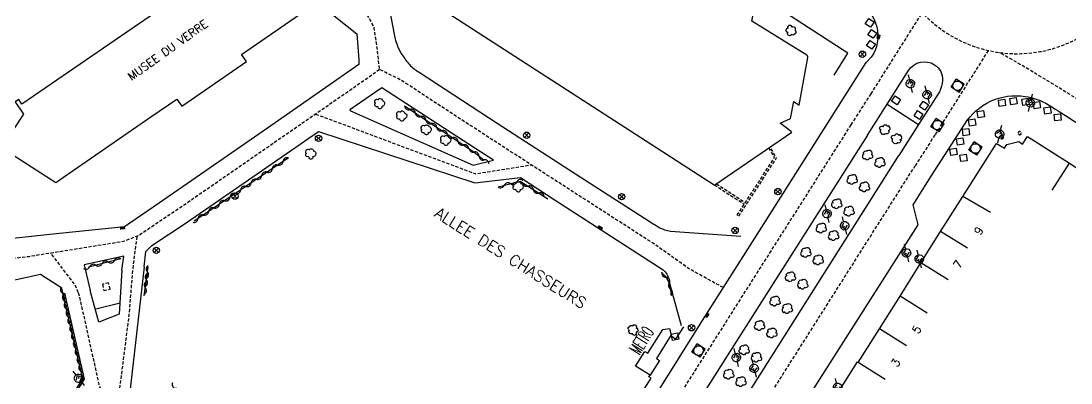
# Model space of a CAD drawing. Header units: millimetres. Extents: x 155000 to 156001, y 122000 to 123001.
# Drawn here: x 155752.4 to 155916.3, y 122321.7 to 122378.2 of the extents above; entities that cross this region are included whole.
import ezdxf
from ezdxf.enums import TextEntityAlignment as Align

# ---------------------------------------------------------------- set-up
doc = ezdxf.new("R2010")
doc.units = ezdxf.units.MM
doc.linetypes.add('DASHED', pattern=[0.75, 0.5, -0.25])
doc.layers.get('0').update_dxf_attribs({"linetype": 'CONTINUOUS'})
for name, color, linetype in [('W0001', 6, 'DASHED'), ('W0008', 7, 'CONTINUOUS'), ('W0100', 7, 'CONTINUOUS'), ('W0112', 1, 'DASHED'), ('W0300', 7, 'CONTINUOUS'), ('W0310', 3, 'CONTINUOUS'), ('W0334', 7, 'CONTINUOUS'), ('W0400', 7, 'CONTINUOUS'), ('W0420', 7, 'CONTINUOUS'), ('W0469', 7, 'CONTINUOUS'), ('W0471', 7, 'CONTINUOUS'), ('W0984', 7, 'CONTINUOUS'), ('W0989', 7, 'CONTINUOUS'), ('W0991', 7, 'CONTINUOUS'), ('W1102', 7, 'CONTINUOUS')]:
    doc.layers.add(name, color=color, linetype=linetype)
doc.styles.get("Standard").update_dxf_attribs({"font": 'romans.shx', "width": 0.85})

# ---------------------------------------------------------------- blocks, each defined once
blk = doc.blocks.new('T400')
for p, q in [((-0.15, 0.3), (0.15, 0.3)), ((-0.15, -0.25), (-0.15, 0.3)), ((-0.15, 0.15), (0.15, 0.15)), ((-0.15, 0), (0.15, 0)), ((0.15, 0.3), (0.15, -0.25)), ((-0.15, -0.15), (0.15, -0.15)), ((-0.15, -0.25), (-0.15, -0.3)), ((-0.15, -0.3), (0.15, -0.3)), ((0.15, -0.3), (0.15, -0.25))]:
    blk.add_line(p, q)
blk = doc.blocks.new('T471')
for p, q in [((-0.333334, 0.333334), (-0.333334, -0.333334)), ((-0.333334, 0.333334), (0.333334, 0.333334)), ((-0.333334, 0), (0, 0)), ((0.500001, 0.500001), (1.000002, 1.000002)), ((-0.500001, -0.500001), (-1.000002, -1.000002)), ((-0.333334, -0.333334), (0.333334, -0.333334))]:
    blk.add_line(p, q)
blk.add_ellipse((0, 0), major_axis=(0.4714054636000732, 0.4714054636000732), ratio=1, start_param=5.497787143782138, end_param=11.78097245096172)
blk = doc.blocks.new('t112o')
at = {"color": 0, "linetype": 'Continuous'}
for p, q in [((-0.5, 0.5), (0.5, 0.5)), ((-0.5, -0.5), (-0.5, 0.5)), ((0.5, 0.5), (0.5, -0.5)), ((0.5, -0.5), (-0.5, -0.5))]:
    blk.add_line(p, q, dxfattribs=at)
blk = doc.blocks.new('T420')
for p, q in [((0.7499999999708962, 0.75), (-0.7500000000291038, 0.75)), ((-0.7500000000291038, 0.75), (-0.7500000000291038, -0.75)), ((0.75, 0.75), (0.75, -0.75)), ((0.7499999999708962, -0.75), (-0.7500000000291038, -0.75))]:
    blk.add_line(p, q)
blk.add_ellipse((0, 0), major_axis=(-0.5303300858918937, 0.5303300858918937), ratio=0.9999999999925214, start_param=3.926990816990981, end_param=10.21017612417057)
blk = doc.blocks.new('T300')
for p, q in [((-0.7999991999999999, 0.5142852), (-0.8571420000000001, 0.3428568)), ((-0.8571420000000001, 0.3428568), (-0.8571420000000001, 0.1714284)), ((-0.8571420000000001, 0.1714284), (-0.7428564, 0.05714279999999999)), ((-0.6857135999999999, 0.6285708), (-0.7999991999999999, 0.5142852)), ((-0.7999991999999999, -0.05714279999999999), (-0.7428564, 0.05714279999999999)), ((-0.7428564, 0.05714279999999999), (-0.6857135999999999, 0.1142856)), ((-0.5714279999999999, 0.6857135999999999), (-0.6857135999999999, 0.6285708)), ((-0.4571423999999999, 0.6857135999999999), (-0.5714279999999999, 0.6857135999999999)), ((-0.285714, 0.6285708), (-0.4571423999999999, 0.6857135999999999)), ((-0.285714, 0.6285708), (-0.1714284, 0.7428564)), ((-0.2285712, 0.5714279999999999), (-0.285714, 0.6285708)), ((-0.1714284, 0.7428564), (-0.05714279999999999, 0.7999991999999999)), ((-0.05714279999999999, 0.7999991999999999), (0.05714279999999999, 0.7999991999999999)), ((0.05714279999999999, 0.7999991999999999), (0.2285712, 0.7428564)), ((0.2285712, 0.7428564), (0.3428568, 0.6285708)), ((0.3428568, 0.6285708), (0.3999996, 0.5142852)), ((0.4571423999999999, 0.4571423999999999), (0.3428568, 0.4571423999999999)), ((0.3999996, 0.5142852), (0.3999996, 0.4571423999999999)), ((0.5714279999999999, 0.3999996), (0.4571423999999999, 0.4571423999999999)), ((0.5714279999999999, 0.3999996), (0.6857135999999999, 0.285714)), ((0.6857135999999999, 0.285714), (0.7428564, 0.1714284)), ((0.7428564, 0.05714279999999999), (0.6857135999999999, -0.1714284)), ((0.7428564, 0.1714284), (0.7428564, 0.05714279999999999)), ((-0.7999991999999999, -0.1714284), (-0.7999991999999999, -0.05714279999999999)), ((-0.7999991999999999, -0.2285712), (-0.7999991999999999, -0.1714284)), ((-0.7428564, -0.3428568), (-0.7999991999999999, -0.2285712)), ((-0.6857135999999999, -0.3999996), (-0.7428564, -0.3428568)), ((-0.5142852, -0.4571423999999999), (-0.6857135999999999, -0.3999996)), ((-0.3999996, -0.4571423999999999), (-0.5142852, -0.4571423999999999)), ((-0.3999996, -0.4571423999999999), (-0.3428568, -0.4571423999999999)), ((-0.3428568, -0.4571423999999999), (-0.3428568, -0.3999996)), ((-0.3428568, -0.5142852), (-0.3428568, -0.4571423999999999)), ((-0.285714, -0.6285708), (-0.3428568, -0.5142852)), ((-0.1714284, -0.7428564), (-0.285714, -0.6285708)), ((-0.05714279999999999, -0.7999991999999999), (-0.1714284, -0.7428564)), ((0.05714279999999999, -0.7999991999999999), (-0.05714279999999999, -0.7999991999999999)), ((0.1714284, -0.7428564), (0.05714279999999999, -0.7999991999999999)), ((0.2285712, -0.6857135999999999), (0.1714284, -0.7428564)), ((0.285714, -0.4571423999999999), (0.2285712, -0.4571423999999999)), ((0.285714, -0.6285708), (0.2285712, -0.6857135999999999)), ((0.4571423999999999, -0.3999996), (0.285714, -0.4571423999999999)), ((0.3428568, -0.5142852), (0.285714, -0.6285708)), ((0.3428568, -0.5142852), (0.3428568, -0.4571423999999999)), ((0.5714279999999999, -0.3428568), (0.4571423999999999, -0.3999996)), ((0.6285708, -0.285714), (0.5714279999999999, -0.3428568)), ((0.6857135999999999, -0.1714284), (0.6285708, -0.285714))]:
    blk.add_line(p, q)
blk = doc.blocks.new('t310o')
at = {"color": 0, "linetype": 'Continuous'}
for centre, start, end in [((-0.4999987064074958, 0.3750017247803044), 216.8699, 323.1304), ((0.5000012935925042, -0.3749982752196956), 36.8699, 143.1303)]:
    blk.add_arc(centre, 0.625, start, end, dxfattribs=at)
blk = doc.blocks.new('T469')
at = {"color": 0, "linetype": 'Continuous', "flags": 128}
for points in [[(-0.3535533905932737, 0.3535533905932738), (0.3535533905932737, -0.3535533905932738)], [(-0.3535533905932738, -0.3535533905932737), (0.3535533905932738, 0.3535533905932737)]]:
    blk.add_lwpolyline(points, dxfattribs=at)
at = {"color": 0, "linetype": 'Continuous'}
blk.add_circle((0, 0), 0.5, dxfattribs=at)

msp = doc.modelspace()

# ---------------------------------------------------------------- linework, layer by layer
at = {"layer": 'W0001'}
msp.add_lwpolyline([(155899.0673256762, 122411.4494588835, 113.8767783330052), (155899.711778303, 122411.7456994492, 0.008781421591290021)], format="xyb", close=True, dxfattribs=at)
at = {"layer": 'W0001', "flags": 128}
for points in [[(155862.0155752704, 122336.5481002396), (155856.714900939, 122339.4441282711), (155851.3503383052, 122343.2688449752), (155836.5695006819, 122352.7752832865), (155825.7851304413, 122359.7395393363), (155816.0073796274, 122366.0865693795), (155811.7024195405, 122368.9380682136), (155808.3337822444, 122370.5912196827), (155808.0443610606, 122373.4374505964), (155807.5068446309, 122377.1706110518), (155803.4670204233, 122384.4776384819)], [(155808.3337822444, 122370.5912196827), (155806.7757384975, 122369.4430300123), (155778.978851159, 122350.2193866389), (155770.8847764437, 122344.7507937887), (155768.3772204764, 122343.7365177139), (155753.5888040798, 122341.3776099684), (155739.9784024525, 122339.8274263909), (155737.8057191093, 122336.5052327256)], [(155798.3699310941, 122363.6297804272), (155823.3140415199, 122354.3187796958), (155832.0296955793, 122355.7069672371)], [(155652.1436739115, 122000), (155706.77995, 122085.993), (155718.3082174287, 122103.6452354047), (155743.7851408312, 122143.939513796), (155772.4709064311, 122189.4103832096), (155796.3504639325, 122227.0125104261), (155840.5681810711, 122296.7246820114), (155881.9790007517, 122361.9693278728)], [(155666.236061548, 122000), (155716.8520315578, 122079.6949114116), (155728.1028776862, 122096.8550360209), (155753.7751459108, 122137.5530576896), (155774.6360081719, 122170.6574893503), (155819.6712437374, 122241.5592738366), (155839.4102358227, 122272.6645708474), (155891.9600129518, 122355.5686582201)], [(155769.8553744848, 122339.5391591925), (155770.5171066017, 122344.6020757824)], [(155761.3157947054, 122335.7723562551), (155760.7898859621, 122336.9956958784), (155757.0251761333, 122341.9257474049)]]:
    msp.add_lwpolyline(points, dxfattribs=at)
at = {"layer": 'W0001'}
for points in [[(155881.9790007517, 122361.9693278728), (155885.0711342775, 122366.7839742592), (155893.0727151276, 122379.4590214566, -0.4146805340728321)], [(155905.1315901827, 122373.2378734286, -0.01844768476199494), (155923.0524948121, 122362.1781155784, -0.1107111923238299), (155929.5079599972, 122355.3922557978, -0.1004246443142164), (155931.9970190552, 122348.3498811711), (155932.4613268038, 122345.0411789474)]]:
    msp.add_lwpolyline(points, format="xyb", dxfattribs=at)
msp.add_lwpolyline([(155903.3595671562, 122373.5571279622), (155895.0314986744, 122360.3792779395), (155891.9600129518, 122355.5686582201)], dxfattribs=at)
at = {"layer": 'W0001', "flags": 128}
for points in [[(155768.6290668076, 122317.3365856267, -0.2310040762439673), (155767.7091206795, 122320.0450530591), (155769.2599034974, 122332.2276617168), (155769.8553744848, 122339.5391591925, 0.1604489781512149), (155769.8553744848, 122339.5391591925, -1.984029541635164)], [(155761.3157947054, 122335.7723562551), (155762.4916936215, 122330.6657507518), (155764.4020177776, 122321.8990094943, 0.147656233880943), (155766.024316376, 122318.9833199382), (155797.7050624826, 122298.9546173824), (155814.8816255543, 122288.115498122), (155829.3007732201, 122278.960864242)]]:
    msp.add_lwpolyline(points, format="xyb", dxfattribs=at)
at = {"layer": 'W0008'}
for points in [[(155861.5093, 122395.029), (155866.4204, 122391.8063), (155870.241, 122389.3442), (155883.0466, 122381.0604, -0.4410741420504951), (155885.1096, 122372.4939), (155884.2986201973, 122371.6776197399)], [(155884.5006583987, 122360.3498315433), (155887.5991, 122365.1743), (155890.9345, 122370.4578, -0.4138266732982444), (155894.9926, 122371.3361, -0.2716647270672273), (155896.2297, 122368.8927, -0.1026554901929791), (155895.7456, 122367.119), (155892.5018, 122361.9862), (155889.4340520221, 122357.1814344078)], [(155894.4773673161, 122353.9424417487), (155899.6367, 122362.0185, -0.2987400390416617), (155909.1439, 122366.3996, -0.1016002164249567), (155912.7557, 122365.0759, -0.009006006538851086), (155921.3083, 122359.5721, -0.1107111923238643), (155926.8182, 122353.7802, -0.1004246443141574), (155928.8916, 122347.9141), (155929.3559077485, 122344.6053977763)], [(155884.5006583987, 122360.3498315433), (155862.9966, 122326.4785), (155843.0875621422, 122295.1278640227), (155825.1814, 122266.8764, 1.028066374352977), (155830.205, 122263.7445), (155836.8524122612, 122274.2932242277), (155855.941, 122304.3367), (155868.3104, 122323.8587), (155889.4340520221, 122357.1814344078)], [(155771.5873213682, 122339.8003483991), (155769.297108547, 122319.84291045), (155769.0299, 122319.4203), (155793.7553, 122303.7869), (155815.9319, 122289.7812), (155816.2069, 122290.2015), (155817.8285, 122288.8576), (155825.4796, 122284.0249, 0.4233195955415405), (155829.6245999998, 122285.0418000001), (155838.0488, 122298.3215), (155858.7554206483, 122331.4049505061)]]:
    msp.add_lwpolyline(points, format="xyb", dxfattribs=at)
at = {"layer": 'W0008', "flags": 128}
msp.add_lwpolyline([(155808.7375708267, 122385.9143906651), (155810.6357442783, 122376.1282040871, 0.1299522279758497), (155812.2867963922, 122372.2886637545), (155812.4186507757, 122372.0907490006), (155812.5576188479, 122371.8986382544), (155812.703700609, 122371.7123315158), (155812.8568960591, 122371.5318287849), (155813.0172051978, 122371.3571300615), (155813.1846280256, 122371.1882353458), (155813.361728318, 122371.0218647858), (155813.543723807, 122370.8618703117), (155813.7306144924, 122370.7082519237), (155813.9224003743, 122370.5610096217), (155814.1190814528, 122370.4201434056), (155814.3206577278, 122370.2856532756), (155814.5271291992, 122370.1575392315), (155826.7171534451, 122362.2157821378), (155838.9588353832, 122354.3014193485), (155851.1743292438, 122346.4725325675), (155851.366696405, 122346.3293140644), (155851.5637011855, 122346.1952827223), (155851.7653435855, 122346.0704385412), (155851.9716236049, 122345.9547815211), (155852.1825412436, 122345.8483116619), (155852.3980965018, 122345.7510289638), (155852.6182893794, 122345.6629334266), (155852.8431198765, 122345.5840250504), (155853.072587993, 122345.5143038352), (155853.7741828219, 122345.3385629067), (155853.7741828219, 122345.3385629067), (155853.7741828219, 122345.3385629067), (155853.7741828219, 122345.3385629067), (155864.7401000001, 122344.5574)], format="xyb", dxfattribs=at)
for points in [[(155799.080770924, 122381.4414080468), (155799.2128, 122380.6049), (155804.7771842626, 122376.1547076604), (155805.0893452694, 122372.0907268274), (155805.1300543424, 122371.3631991274), (155799.4322768229, 122367.3988280829), (155790.8273779582, 122361.4448047362), (155774.823349765, 122350.3611575506), (155768.5308552675, 122346.0503143317), (155756.8871201198, 122344.8474695023), (155739.1255582392, 122342.931389741), (155733.9698154833, 122346.2398165895), (155735.0855827279, 122348.9334652613), (155747.7303808697, 122357.4541284841)], [(155858.7554206483, 122331.4049505061), (155867.6368859537, 122345.4161589342), (155884.2986201973, 122371.6776197399)], [(155808.7083146514, 122367.7224731723), (155803.7113086942, 122364.3001137848), (155803.8274636975, 122364.1441799953), (155822.9836971108, 122355.6717375649), (155826.1147769284, 122356.4551381889), (155823.3492607259, 122358.2287048552), (155808.7139578972, 122367.7158805099)], [(155771.5873213682, 122339.8003483991), (155771.8742630018, 122342.2027774995), (155772.7742929891, 122343.1485860371), (155778.1724736504, 122346.6413268856), (155793.7582503266, 122357.4348581001), (155798.8052372903, 122360.8974983575), (155823.199412417, 122352.8897670134), (155830.3262837415, 122353.7408010381), (155835.781683372, 122350.2137424412), (155852.5983376037, 122339.3449160242), (155852.7681466648, 122339.1819890078), (155852.9233645139, 122339.0079764479), (155853.0639911511, 122338.8228783446), (155853.1900265763, 122338.6266946979), (155853.3014707896, 122338.4194255077), (155853.4027880079, 122338.1906565743), (155853.4852801904, 122337.9568687844), (155853.5489473373, 122337.7180621378), (155853.5937894486, 122337.4742366347), (155853.6198065242, 122337.225392275), (155855.4167147793, 122330.6555471924)], [(155768.1234276014, 122339.277969986), (155768.4304250303, 122341.4440884352), (155762.2085438009, 122340.1061872516), (155763.1580448753, 122336.105367795)], [(155759.0035365084, 122335.3543844317), (155758.755704511, 122336.4787759196), (155755.424013081, 122338.6092401173), (155741.897101132, 122335.655987726), (155741.603738709, 122335.6276320053), (155741.3394663467, 122335.4971495289), (155741.176332584, 122335.2540757248), (155740.8156112394, 122334.6998105685)]]:
    msp.add_lwpolyline(points, dxfattribs=at)
at = {"layer": 'W0008'}
for points in [[(155812.2867963922, 122372.2886637545), (155812.2867963922, 122372.2886637545)], [(155761.9851, 122145.0749), (155766.5219, 122152.2656), (155768.5017, 122151.0448), (155777.8258, 122165.7499), (155777.1738, 122169.0477), (155785.8444, 122182.5743), (155788.9174, 122183.2769), (155799.1878, 122199.4524), (155821.2219, 122234.2171), (155820.7578, 122237.7249), (155840.8381, 122269.2613), (155843.8805, 122269.8902), (155863.3603, 122300.6361), (155875.258, 122319.378), (155892.4339, 122346.3708), (155891.6637, 122349.4607), (155894.4773673161, 122353.9424417487)], [(155768.1234276014, 122339.277969986), (155767.6719156298, 122332.4298043259), (155764.5193, 122331.136), (155763.1580448753, 122336.105367795)], [(155763.8694712426, 122311.7078400595), (155757.9612, 122315.4068), (155762.2999, 122322.2799), (155759.1930635186, 122335.6758628667)]]:
    msp.add_lwpolyline(points, dxfattribs=at)
at = {"layer": 'W0100', "flags": 128}
for points in [[(155778.0011705644, 122382.7330729916), (155752.5119030651, 122365.1849595311), (155752.0199963567, 122365.8994717609), (155751.4720060427, 122365.5222072434), (155752.7735694922, 122363.5982234339), (155749.3428761455, 122358.3941717543), (155757.8065860348, 122352.936629993), (155758.2508623082, 122353.2486173512), (155758.3341623803, 122353.3244340302), (155772.650106828, 122363.1831691206), (155776.6957014641, 122365.9853036744), (155777.4718313066, 122364.8647626484), (155787.5554791334, 122371.8490852376), (155786.790511951, 122372.9338987601), (155807.2444383244, 122387.0924261722)], [(155807.4303836972, 122386.9184535134), (155860.5736149554, 122352.5954744115), (155860.6594632297, 122352.5927751171), (155860.6850570552, 122352.5977706327), (155872.6890489151, 122360.8352761467)], [(155872.6792572986, 122360.8693331003), (155870.9070041775, 122362.2412929763), (155872.4873798757, 122362.9313120422), (155873.0239322199, 122365.5841160188), (155873.828292681, 122365.0496572028), (155875.1894198596, 122372.4668001001), (155875.1930803342, 122372.5849563301), (155875.1267531028, 122372.7375573687), (155875.0392593346, 122372.808194293), (155866.4845187932, 122378.136419822), (155866.7758773484, 122379.6332755884)]]:
    msp.add_lwpolyline(points, dxfattribs=at)
at = {"layer": 'W0100'}
msp.add_lwpolyline([(155899.3909, 122350.7868), (155904.6575, 122359.0615), (155905.8918, 122358.2911), (155906.2936, 122358.9001), (155908.1254, 122359.343), (155908.7256, 122358.9374), (155909.498, 122360.1479), (155916.0339, 122355.9496), (155922.8896121271, 122351.5425164216, -0.2134133432714442), (155925.6428, 122347.3269), (155926.1551, 122344.1121)], format="xyb", dxfattribs=at)
msp.add_lwpolyline([(155886.4687691174, 122304.9311549414), (155883.8365560592, 122300.6801016112), (155872.1828, 122307.896), (155882.9644, 122324.944), (155883.047, 122324.8886), (155886.3814, 122330.1425), (155889.6007, 122335.2186), (155892.8523, 122340.3998), (155895.9064, 122345.3196), (155899.3909, 122350.7868)], dxfattribs=at)
msp.add_lwpolyline([(155853.8603839843, 122329.1822866335), (155853.892, 122329.1619), (155851.5629187322, 122325.4670789564), (155852.0296, 122325.1729), (155850.5826, 122322.8774), (155848.3085511068, 122324.3108779998), (155849.7555511068, 122326.6063779998), (155850.2222323745, 122326.3121990434), (155852.56, 122330.0208), (155852.5885844914, 122330.0023681534), (155853.6223, 122330.1832)], close=True, dxfattribs=at)
at = {"layer": 'W0112'}
for points in [[(155905.6629366313, 122360.2130055098, 3.81762291243041), (155905.7534457847, 122359.9917626887, 0.2619431051568611)], [(155908.2137679375, 122360.4299589134, 4.619389681759135), (155908.0650417073, 122360.5665782204, 0.2164788140625505)]]:
    msp.add_lwpolyline(points, format="xyb", close=True, dxfattribs=at)
at = {"layer": 'W0112', "flags": 128}
for points in [[(155869.0755097694, 122358.3555553184), (155869.9644628949, 122356.8585252469), (155864.1424473496, 122347.8931656043), (155864.4324245765, 122347.704857272), (155870.3262166206, 122356.7807460123), (155869.2992116448, 122358.5090663715)], [(155860.6369691966, 122352.5934823883), (155865.2449340671, 122349.5908920785)], [(155860.9298598634, 122352.7657617897), (155865.4110293802, 122349.845792444)]]:
    msp.add_lwpolyline(points, dxfattribs=at)
at = {"layer": 'W0112'}
msp.add_lwpolyline([(155766.2717883959, 122336.3061039746), (155766.0460724776, 122337.2905710872), (155765.0744116042, 122337.0605960254), (155765.3001275224, 122336.0761289129)], close=True, dxfattribs=at)
at = {"layer": 'W0310', "flags": 128}
for points in [[(155812.2553883377, 122364.904008908), (155823.0554218143, 122357.7376781035), (155824.6714473957, 122356.4629706474)], [(155794.1136520046, 122356.7992752698), (155779.4123102784, 122346.9288229534)], [(155826.8553635469, 122352.2713821084), (155830.2998763183, 122353.1746350695), (155834.6024459463, 122350.4097944386)], [(155767.9345438433, 122341.0427056318), (155762.9251093542, 122339.7605588699)], [(155852.3537828081, 122338.8936853006), (155852.5534720983, 122338.7196055011), (155852.7387081259, 122338.5346024432), (155852.909490891, 122338.338676127), (155853.0658203935, 122338.1318265524), (155853.2076966335, 122337.9140537194), (155853.3351196109, 122337.6853576281), (155853.4480893258, 122337.4457382784), (155853.5469978659, 122337.1968686712), (155853.6301195989, 122336.9453300524), (155853.6974545249, 122336.6911224219), (155853.7490026439, 122336.4342457797), (155853.7847639556, 122336.1747001258), (155853.8047384603, 122335.9124854603), (155853.808926158, 122335.6476017831), (155853.7973270486, 122335.3800490942)]]:
    msp.add_lwpolyline(points, dxfattribs=at)
at = {"layer": 'W0310'}
for points in [[(155771.6118, 122335.2764), (155772.2193175748, 122339.781732718)], [(155736.4946650714, 122282.3052764749), (155762.0451992815, 122322.2962316887), (155758.9141704644, 122335.6678837385)]]:
    msp.add_lwpolyline(points, dxfattribs=at)
at = {"layer": 'W0334'}
for points in [[(155879.297, 122369.7163), (155881.4512, 122373.1599), (155857.3945513387, 122388.7584994413)], [(155887.5991, 122365.1743), (155892.5018, 122361.9862)], [(155767.875465793, 122334.1271668057), (155764.0464605087, 122333.2042495609)], [(155855.7846, 122330.4263), (155854.5661, 122328.5158), (155853.7908065002, 122329.0013680866)], [(155821.7555965823, 122286.3771096583), (155822.6037, 122288.1535), (155829.4863, 122288.9511), (155836.1637536829, 122299.5162679941), (155850.7306, 122322.4045), (155850.4051, 122322.6271), (155850.5826, 122322.8774)]]:
    msp.add_lwpolyline(points, dxfattribs=at)
at = {"layer": 'W1102'}
for p, q in [((155913.3316371793, 122351.7427258915), (155916.0339, 122355.9496)), ((155903.7330204472, 122348.2969532345), (155899.3909, 122350.7868)), ((155900.15446929, 122342.6824951545), (155895.9064, 122345.3196)), ((155897.087379897, 122337.7419628594), (155892.8523, 122340.3998)), ((155893.8231263551, 122332.5407061119), (155889.6007, 122335.2186)), ((155890.6029762804, 122327.4632666782), (155886.3814, 122330.1425)), ((155887.2685763968, 122322.2093666043), (155883.047, 122324.8886))]:
    msp.add_line(p, q, dxfattribs=at)

# ---------------------------------------------------------------- block references
at = {"layer": 'W0112'}
for p, rotation in [((155884.8396, 122377.8682), 325.2169737669), ((155885.2621, 122376.1527), 325.2169737669), ((155885.0565, 122374.4405), 325.2169737669), ((155888.9808, 122365.7773), 237.442572236176), ((155893.3369, 122364.9498), 237.442572236176), ((155905.5078, 122365.3809), 277.988112351154), ((155907.3163, 122365.6409), 277.988112351154), ((155909.186, 122365.5314), 277.988112351154), ((155910.9588, 122365.0261), 277.988112351154), ((155892.4899, 122363.4937), 237.442572236176), ((155902.2117, 122363.6218), 277.988112351154), ((155912.6216, 122364.1777), 277.988112351154), ((155914.2052, 122363.1259), 277.988112351154), ((155900.8705, 122362.3155), 277.988112351154), ((155899.8969, 122360.8287), 277.988112351154), ((155898.9773, 122359.3689), 277.988112351154), ((155897.9333, 122357.748), 277.988112351154), ((155899.5023, 122356.7888), 277.988112351154), ((155854.4707, 122328.8801), 192.383509481647)]:
    msp.add_blockref('t112o', p, dxfattribs=dict(at, rotation=rotation))
at = {"layer": 'W0300'}
for p, rotation in [((155872.6239, 122376.5702), 325.2169737669), ((155887.15, 122361.1679), 237.442572236176), ((155888.9843, 122359.747), 237.442572236176), ((155884.6141557327, 122357.2790146648), 57.61924460137816), ((155886.5297557327, 122356.1182146648), 57.61924460137816), ((155882.2042114655, 122353.4787293296), 57.61924460137816), ((155884.1198114655, 122352.3179293296), 57.61924460137816), ((155879.7942671983, 122349.6784439944), 57.61924460137816), ((155881.7098671983, 122348.5176439944), 57.61924460137816), ((155877.3843229311, 122345.8781586593), 57.61924460137816), ((155879.2999229311, 122344.7173586593), 57.61924460137816), ((155874.9743786638, 122342.0778733241), 57.61924460137816), ((155876.8899786638, 122340.9170733241), 57.61924460137816), ((155872.5644343966, 122338.2775879889), 57.61924460137816), ((155874.4800343966, 122337.1167879889), 57.61924460137816), ((155870.1544901294, 122334.4773026537), 57.61924460137816), ((155872.0700901294, 122333.3165026537), 57.61924460137816), ((155847.8803, 122330.0419), 147.185275046006), ((155867.7445458621, 122330.6770173185), 57.61924460137816), ((155869.6601458621, 122329.5162173185), 57.61924460137816), ((155865.3346015949, 122326.8767319833), 57.61924460137816), ((155867.2502015949, 122325.7159319833), 57.61924460137816), ((155862.9246573276, 122323.0764466481), 57.61924460137816), ((155864.8402573277, 122321.9156466481), 57.61924460137816)]:
    msp.add_blockref('T300', p, dxfattribs=dict(at, rotation=rotation))
for p in [(155808.3977618132, 122365.2453000914), (155811.8420240334, 122363.3151201856), (155815.6688144006, 122361.1777851195), (155818.7106550214, 122359.5110081755), (155797.6434174501, 122357.4099154733), (155830.0198947928, 122352.2701640559)]:
    msp.add_blockref('T300', p, dxfattribs=at)
at = {"layer": 'W0310'}
for p, rotation in [((155813.0886363997, 122364.3511095797), 326.4338527230005), ((155814.7551325237, 122363.2453109232), 326.4338527230005), ((155816.4216286477, 122362.1395122667), 326.4338527230005), ((155818.0881247716, 122361.0337136101), 326.4338527230005), ((155819.7546208956, 122359.9279149536), 326.4338527230005), ((155821.4211170196, 122358.8221162971), 326.4338527230005), ((155823.0857546797, 122357.713751793), 321.7339188755789), ((155793.2834191506, 122356.2418585422), 213.8773348332385), ((155824.6560409592, 122356.4751231156), 321.7339188755789), ((155791.6229534427, 122355.127025087), 213.8773348332385), ((155788.3020220269, 122352.8973581765), 213.8773348332385), ((155789.9624877349, 122354.0121916318), 213.8773348332385), ((155786.641556319, 122351.7825247213), 213.8773348332385), ((155827.8226587307, 122352.5250354687), 14.69380507270456), ((155829.7572490985, 122353.0323421893), 14.69380507270456), ((155831.5104945956, 122352.396689123), 327.2751114039489), ((155833.1930466531, 122351.3154774997), 327.2751114039489), ((155783.3206249032, 122349.5528578109), 213.8773348332385), ((155784.9810906111, 122350.6676912661), 213.8773348332385), ((155781.6601591953, 122348.4380243557), 213.8773348332385), ((155779.9996934873, 122347.3231909005), 213.8773348332385), ((155765.0282281803, 122340.2988445784), 194.3564547511705), ((155766.9657719556, 122340.7947519474), 194.3564547511705), ((155763.0906844049, 122339.8029372094), 194.3564547511705), ((155772.112929926, 122338.992764998), 82.32032445352671), ((155853.0381434881, 122338.1684476381), 307.0806825267939), ((155771.778843309, 122336.515188333), 82.32032445352671), ((155771.945886617, 122337.753976665), 82.32032445352671), ((155853.7639869804, 122336.3254936328), 277.8450618776835), ((155758.914171187, 122335.667880651), 103.178619300437), ((155759.199155625, 122334.450800592), 103.178619300437), ((155759.484140062, 122333.233720532), 103.178619300437), ((155759.7691245, 122332.016640473), 103.178619300437), ((155760.054108937, 122330.799560414), 103.178619300437), ((155760.339093375, 122329.582480355), 103.178619300437), ((155760.624077812, 122328.365400296), 103.178619300437), ((155760.90906225, 122327.148320237), 103.178619300437), ((155761.194046688, 122325.931240178), 103.178619300437), ((155761.479031125, 122324.714160118), 103.178619300437), ((155761.764015563, 122323.497080059), 103.178619300437), ((155761.581527397, 122321.5705059), 57.4251724076772), ((155776.5083266567, 122320.8251928839), 119.0628027946066)]:
    msp.add_blockref('t310o', p, dxfattribs=dict(at, rotation=rotation))
at = {"layer": 'W0400'}
for p, rotation in [((155886.2279, 122375.6913), 350.962810332406), ((155768.2093735089, 122345.8515142439), 275.8979641400649), ((155842.8154623511, 122345.9087645836), 57.12487853340151), ((155859.4646333241, 122332.2509726612), 327.6300889617933)]:
    msp.add_blockref('T400', p, dxfattribs=dict(at, rotation=rotation))
at = {"layer": 'W0420'}
for p, rotation in [((155898.5903, 122368.0588), 237.442572236176), ((155895.4529, 122361.8965), 237.442572236176), ((155901.382, 122358.2556), 237.442572236176), ((155858.1427, 122326.7158), 237.383509481647)]:
    msp.add_blockref('T420', p, dxfattribs=dict(at, rotation=rotation))
at = {"layer": 'W0469'}
for p in [(155883.7210194223, 122372.9714657479), (155798.8256002502, 122359.8552225562), (155831.3164142993, 122360.3304617317), (155870.5342808006, 122351.5333410912), (155785.7767806957, 122350.8341829731), (155846.1362210199, 122350.7519409073), (155863.8468316678, 122345.4790491789), (155773.495029028, 122342.3625041567), (155857.0556673424, 122330.289195277)]:
    msp.add_blockref('T469', p, dxfattribs=at)
at = {"layer": 'W0471'}
for p, rotation in [((155891.2023, 122368.3826), 237.442572236176), ((155893.8303, 122366.6608), 237.442572236176), ((155909.9375, 122365.3934), 211.340343087417), ((155905.1379, 122360.5073), 211.340343087417), ((155878.1912, 122348.0805), 237.383509481647), ((155880.949, 122346.1989), 57.63736064595879), ((155890.6015, 122341.9692), 57.63736064595879), ((155892.5903, 122341.0326), 57.63736064595879), ((155864.036, 122325.6429), 237.595799206892), ((155866.8245, 122323.9516), 57.64110682012141), ((155761.3648, 122322.3908), 262.622803068387), ((155879.8475, 122320.9703), 57.64110682012141)]:
    msp.add_blockref('T471', p, dxfattribs=dict(at, rotation=rotation))

# ---------------------------------------------------------------- texts
at = {"layer": 'W0984'}
msp.add_text('MUSEE DU VERRE', height=1.25, rotation=35.50040731275082, dxfattribs=at).set_placement((155775.2752978775, 122373.6279239506), align=Align.MIDDLE)
at = {"layer": 'W0984', "width": 0.5}
msp.add_text('METRO', height=2, rotation=57.62989411999039, dxfattribs=at).set_placement((155849.2598888835, 122328.3221474997), align=Align.MIDDLE)
at = {"layer": 'W0989'}
msp.add_text('ALLEE DES CHASSEURS', height=1.75, rotation=327.8407527118822, dxfattribs=at).set_placement((155828.8152366169, 122341.179890643), align=Align.MIDDLE)
at = {"layer": 'W0991'}
for s, rotation, p in [('9', 57.48874912702427, (155901.8967192901, 122345.4160951545)), ('7', 58.16793152939291, (155898.6209245935, 122340.212229007)), ('5', 57.61682400228206, (155892.2130513178, 122330.0019863951)), ('3', 57.5986511014908, (155888.9357763386, 122324.8363166413))]:
    msp.add_text(s, height=1.25, rotation=rotation, dxfattribs=at).set_placement(p, align=Align.MIDDLE)

doc.saveas('drawing.dxf')
